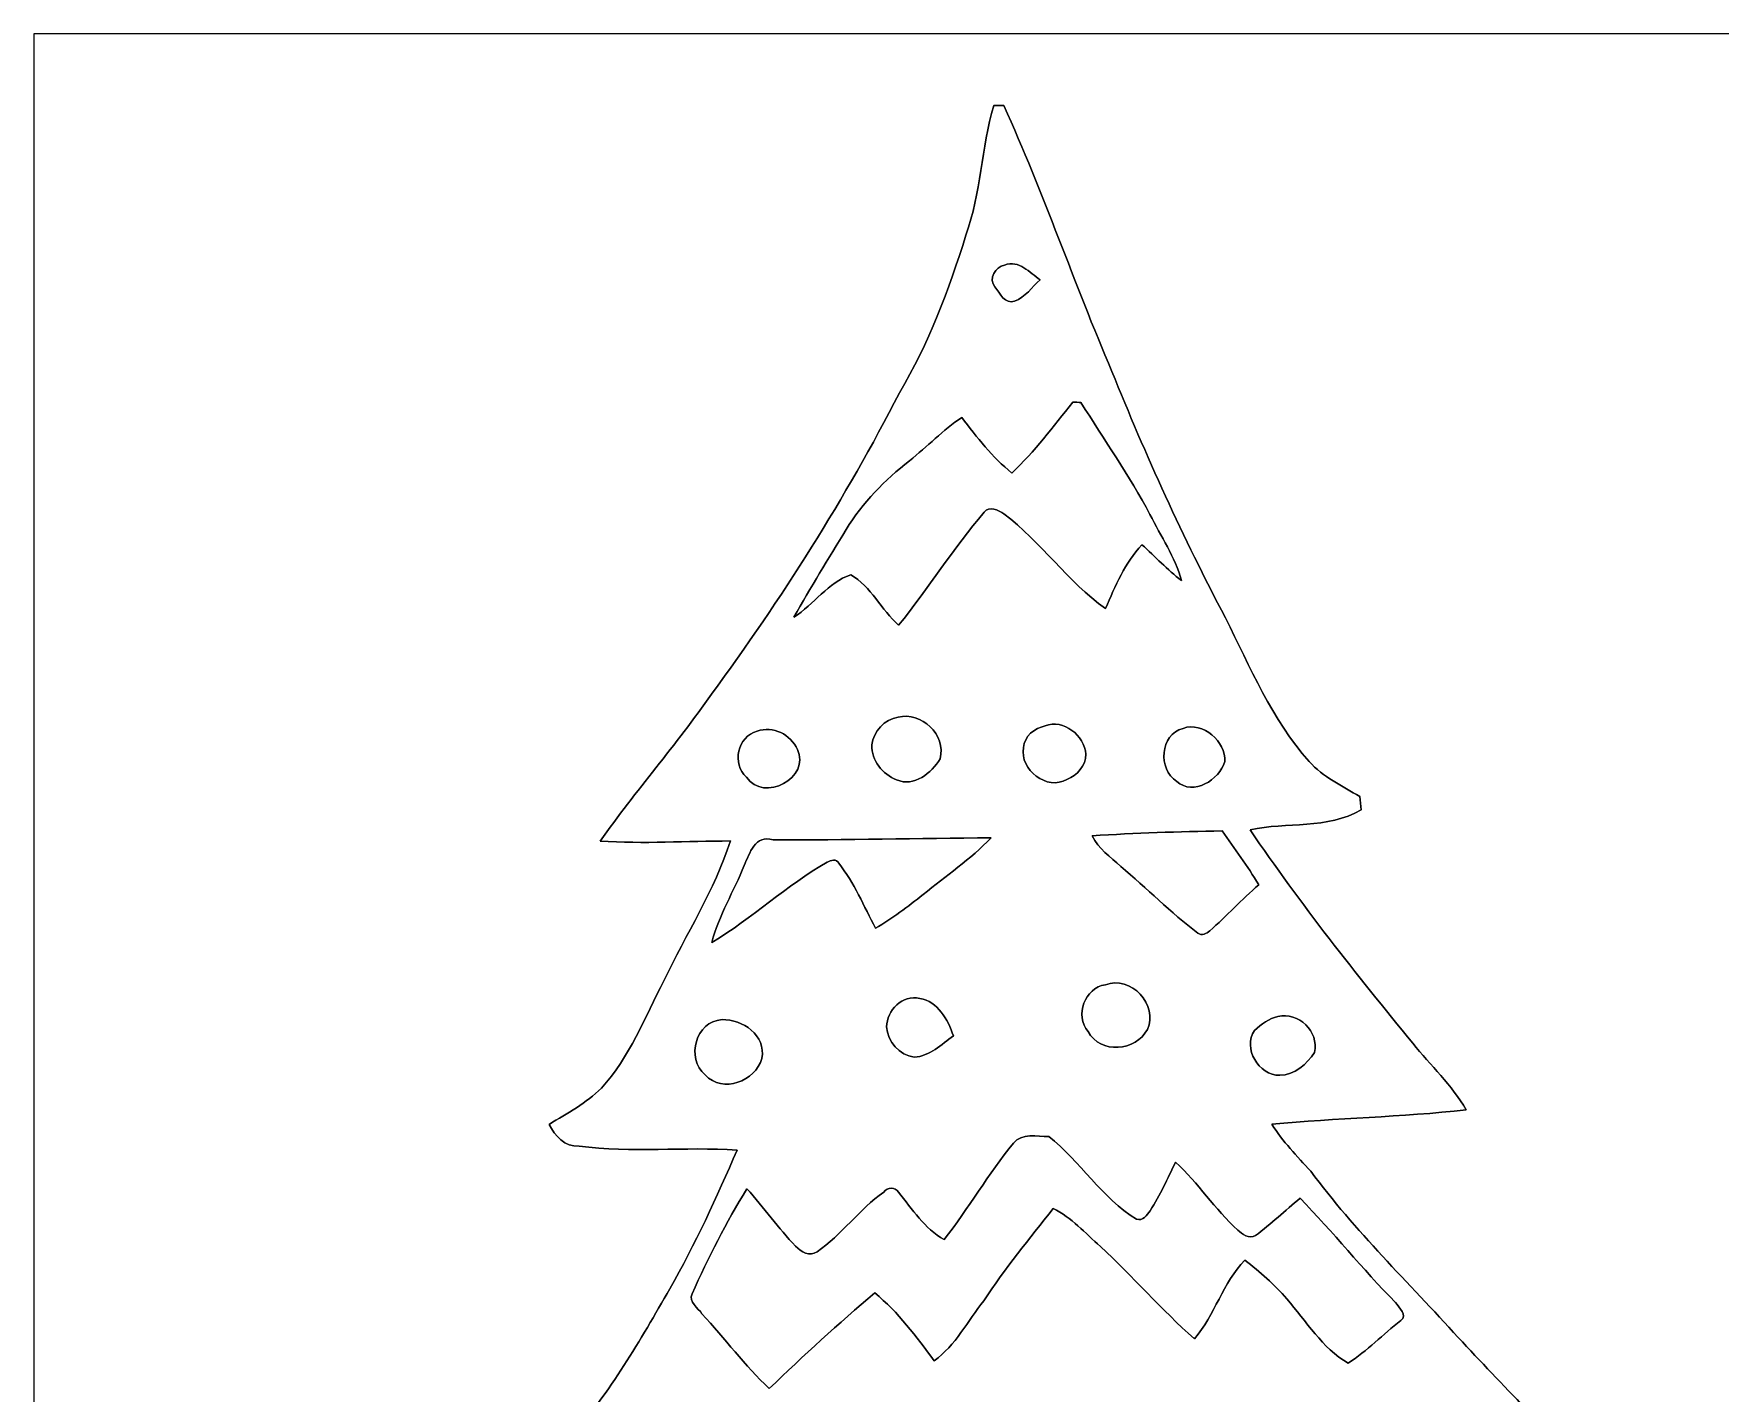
# Model space of a CAD drawing. Header units: centimetres. Extents: x -16.8 to 16.8, y -16.7 to 16.7.
# Drawn here: x -16.77 to 3.9, y 0.01 to 16.67 of the extents above; entities that cross this region are included whole.
import ezdxf

# ---------------------------------------------------------------- set-up
doc = ezdxf.new("R2010")
doc.units = ezdxf.units.CM
doc.header["$MEASUREMENT"] = 0
doc.layers.add('Layer 1', color=7, linetype='Continuous')

msp = doc.modelspace()

# ---------------------------------------------------------------- linework, layer by layer
at = {"layer": 'Layer 1', "color": 7}
for points, knots in [([(-16.77458, 16.66875), (-16.77458, 16.66875), (16.77458, 16.66875), (16.77458, 16.66875), (16.77458, 16.66875), (16.77458, 16.66875), (16.77458, -16.66875), (16.77458, -16.66875), (16.77458, -16.66875), (16.77458, -16.66875), (-16.77458, -16.66875), (-16.77458, -16.66875), (-16.77458, -16.66875), (-16.77458, -16.66875), (-16.77458, 16.66875), (-16.77458, 16.66875), (-16.77458, 16.66875), (-16.77458, 16.66875), (-16.77458, 16.66875), (-16.77458, 16.66875)], [0, 0, 0, 0, 0.16666667, 0.16666667, 0.16666667, 0.16666667, 0.33333333, 0.33333333, 0.33333333, 0.33333333, 0.5, 0.5, 0.5, 0.5, 0.66666667, 0.66666667, 0.66666667, 0.66666667, 1, 1, 1, 1]), ([(-5.00556, 15.78857), (-5.15691, 15.26752), (-5.16361, 14.7133), (-5.34599, 14.20001), (-5.34599, 14.20001), (-5.55625, 13.53114), (-5.80108, 12.86933), (-6.16303, 12.26644), (-6.16303, 12.26644), (-6.82378, 10.9728), (-7.60765, 9.74478), (-8.46561, 8.57356), (-8.46561, 8.57356), (-8.8967, 7.95584), (-9.39518, 7.38822), (-9.83086, 6.77369), (-9.83086, 6.77369), (-9.29887, 6.7377), (-8.76653, 6.77439), (-8.23419, 6.77474), (-8.23419, 6.77474), (-8.42998, 6.17044), (-8.77746, 5.6328), (-9.04875, 5.06236), (-9.04875, 5.06236), (-9.28264, 4.61292), (-9.46856, 4.12609), (-9.81569, 3.74721), (-9.81569, 3.74721), (-9.99949, 3.56023), (-10.23479, 3.43676), (-10.45669, 3.30165), (-10.45669, 3.30165), (-10.38366, 3.16089), (-10.2683, 3.0226), (-10.08874, 3.03424), (-10.08874, 3.03424), (-9.44527, 2.95134), (-8.79651, 3.02789), (-8.15093, 2.98697), (-8.15093, 2.98697), (-8.40528, 2.41018), (-8.66105, 1.83303), (-8.97714, 1.28623), (-8.97714, 1.28623), (-9.34085, 0.65476), (-9.70668, 0.01482), (-10.19387, -0.53128), (-10.19387, -0.53128), (-10.41506, -0.78811), (-10.74667, -0.89112), (-11.02819, -1.0608), (-11.02819, -1.0608), (-10.96292, -1.14088), (-10.90083, -1.23402), (-10.80135, -1.27353), (-10.80135, -1.27353), (-10.48279, -1.39735), (-10.13531, -1.35784), (-9.80228, -1.39982), (-9.80228, -1.39982), (-10.7315, -2.83704), (-11.8304, -4.15325), (-12.87498, -5.50545), (-12.87498, -5.50545), (-11.71893, -5.56719), (-10.55899, -5.48922), (-9.40153, -5.48464), (-9.40153, -5.48464), (-8.10895, -5.49769), (-6.81743, -5.45253), (-5.52485, -5.44971), (-5.52485, -5.44971), (-5.53508, -6.28262), (-5.6702, -7.11235), (-5.65432, -7.94667), (-5.65432, -7.94667), (-4.87856, -7.94173), (-4.1021, -7.92374), (-3.32705, -7.89234), (-3.32705, -7.89234), (-3.39055, -7.06684), (-3.59269, -6.25475), (-3.61103, -5.42537), (-3.61103, -5.42537), (-2.81623, -5.31777), (-2.01083, -5.36751), (-1.21214, -5.32024), (-1.21214, -5.32024), (-0.17639, -5.29343), (0.86219, -5.2511), (1.88807, -5.0987), (1.88807, -5.0987), (2.06481, -5.0486), (2.3308, -5.04825), (2.41512, -4.84611), (2.41512, -4.84611), (2.44228, -4.69371), (2.27013, -4.62739), (2.15724, -4.58223), (2.15724, -4.58223), (1.79564, -4.46722), (1.524, -4.18077), (1.29117, -3.89396), (1.29117, -3.89396), (0.86819, -3.34081), (0.54257, -2.72415), (0.21802, -2.11067), (0.21802, -2.11067), (0.0635, -1.81469), (-0.12241, -1.53458), (-0.25259, -1.22661), (-0.25259, -1.22661), (0.64382, -1.17898), (1.54305, -1.18604), (2.43805, -1.1116), (2.43805, -1.1116), (2.14842, -0.78317), (1.82704, -0.48507), (1.51377, -0.17956), (1.51377, -0.17956), (1.23578, 0.10689), (0.96132, 0.39723), (0.68933, 0.68897), (0.68933, 0.68897), (0.07867, 1.36172), (-0.5775, 1.99637), (-1.11936, 2.72768), (-1.11936, 2.72768), (-1.29011, 2.90971), (-1.46121, 3.09316), (-1.59703, 3.30341), (-1.59703, 3.30341), (-0.80433, 3.38067), (-0.006, 3.38914), (0.78564, 3.4798), (0.78564, 3.4798), (0.61172, 3.78389), (0.34749, 4.02202), (0.13335, 4.29577), (0.13335, 4.29577), (-0.5655, 5.14103), (-1.24319, 6.00569), (-1.86337, 6.91056), (-1.86337, 6.91056), (-1.41111, 7.01252), (-0.91758, 6.9148), (-0.50059, 7.15645), (-0.50059, 7.15645), (-0.50624, 7.21078), (-0.51153, 7.26475), (-0.51647, 7.31873), (-0.51647, 7.31873), (-0.73413, 7.44749), (-0.96908, 7.55826), (-1.14018, 7.74982), (-1.14018, 7.74982), (-1.59844, 8.26241), (-1.86055, 8.90446), (-2.1657, 9.51124), (-2.1657, 9.51124), (-2.68429, 10.49126), (-3.14254, 11.50197), (-3.55741, 12.52996), (-3.55741, 12.52996), (-4.01849, 13.6077), (-4.39773, 14.71965), (-4.88103, 15.78786), (-4.88103, 15.78786), (-4.91208, 15.78786), (-4.97452, 15.78857), (-5.00556, 15.78857), (-5.00556, 15.78857), (-5.00556, 15.78857), (-5.00556, 15.78857), (-5.00556, 15.78857)], [0, 0, 0, 0, 0.02222222, 0.02222222, 0.02222222, 0.02222222, 0.04444444, 0.04444444, 0.04444444, 0.04444444, 0.06666667, 0.06666667, 0.06666667, 0.06666667, 0.08888889, 0.08888889, 0.08888889, 0.08888889, 0.11111111, 0.11111111, 0.11111111, 0.11111111, 0.13333333, 0.13333333, 0.13333333, 0.13333333, 0.15555556, 0.15555556, 0.15555556, 0.15555556, 0.17777778, 0.17777778, 0.17777778, 0.17777778, 0.2, 0.2, 0.2, 0.2, 0.22222222, 0.22222222, 0.22222222, 0.22222222, 0.24444444, 0.24444444, 0.24444444, 0.24444444, 0.26666667, 0.26666667, 0.26666667, 0.26666667, 0.28888889, 0.28888889, 0.28888889, 0.28888889, 0.31111111, 0.31111111, 0.31111111, 0.31111111, 0.33333333, 0.33333333, 0.33333333, 0.33333333, 0.35555556, 0.35555556, 0.35555556, 0.35555556, 0.37777778, 0.37777778, 0.37777778, 0.37777778, 0.4, 0.4, 0.4, 0.4, 0.42222222, 0.42222222, 0.42222222, 0.42222222, 0.44444444, 0.44444444, 0.44444444, 0.44444444, 0.46666667, 0.46666667, 0.46666667, 0.46666667, 0.48888889, 0.48888889, 0.48888889, 0.48888889, 0.51111111, 0.51111111, 0.51111111, 0.51111111, 0.53333333, 0.53333333, 0.53333333, 0.53333333, 0.55555556, 0.55555556, 0.55555556, 0.55555556, 0.57777778, 0.57777778, 0.57777778, 0.57777778, 0.6, 0.6, 0.6, 0.6, 0.62222222, 0.62222222, 0.62222222, 0.62222222, 0.64444444, 0.64444444, 0.64444444, 0.64444444, 0.66666667, 0.66666667, 0.66666667, 0.66666667, 0.68888889, 0.68888889, 0.68888889, 0.68888889, 0.71111111, 0.71111111, 0.71111111, 0.71111111, 0.73333333, 0.73333333, 0.73333333, 0.73333333, 0.75555556, 0.75555556, 0.75555556, 0.75555556, 0.77777778, 0.77777778, 0.77777778, 0.77777778, 0.8, 0.8, 0.8, 0.8, 0.82222222, 0.82222222, 0.82222222, 0.82222222, 0.84444444, 0.84444444, 0.84444444, 0.84444444, 0.86666667, 0.86666667, 0.86666667, 0.86666667, 0.88888889, 0.88888889, 0.88888889, 0.88888889, 0.91111111, 0.91111111, 0.91111111, 0.91111111, 0.93333333, 0.93333333, 0.93333333, 0.93333333, 0.95555556, 0.95555556, 0.95555556, 0.95555556, 1, 1, 1, 1]), ([(-4.87221, 13.83418), (-4.69371, 13.8998), (-4.56777, 13.7414), (-4.43583, 13.65285), (-4.43583, 13.65285), (-4.53778, 13.56501), (-4.61821, 13.43731), (-4.74945, 13.39286), (-4.74945, 13.39286), (-4.8701, 13.34664), (-4.92972, 13.49057), (-4.99251, 13.56501), (-4.99251, 13.56501), (-5.07153, 13.66344), (-4.98581, 13.81301), (-4.87221, 13.83418)], [0, 0, 0, 0, 0.2, 0.2, 0.2, 0.2, 0.4, 0.4, 0.4, 0.4, 0.6, 0.6, 0.6, 0.6, 1, 1, 1, 1]), ([(-4.03613, 12.15214), (-4.01144, 12.15178), (-3.96205, 12.15108), (-3.937, 12.15072), (-3.937, 12.15072), (-3.65301, 11.69352), (-3.34398, 11.25114), (-3.09069, 10.7756), (-3.09069, 10.7756), (-2.95628, 10.50925), (-2.78201, 10.25737), (-2.70545, 9.96562), (-2.70545, 9.96562), (-2.87584, 10.10214), (-3.0286, 10.25842), (-3.18876, 10.40624), (-3.18876, 10.40624), (-3.39478, 10.18117), (-3.51755, 9.90177), (-3.63432, 9.62413), (-3.63432, 9.62413), (-4.10316, 9.95257), (-4.42489, 10.44081), (-4.87998, 10.78406), (-4.87998, 10.78406), (-4.94665, 10.83134), (-5.06201, 10.88637), (-5.12339, 10.80382), (-5.12339, 10.80382), (-5.49945, 10.36285), (-5.80884, 9.87002), (-6.17149, 9.41846), (-6.17149, 9.41846), (-6.38422, 9.6079), (-6.50804, 9.89506), (-6.75887, 10.03759), (-6.75887, 10.03759), (-7.03545, 9.94269), (-7.21219, 9.67281), (-7.45455, 9.51794), (-7.45455, 9.51794), (-7.25452, 9.88342), (-7.02839, 10.23373), (-6.81531, 10.59145), (-6.81531, 10.59145), (-6.6167, 10.92271), (-6.33836, 11.19646), (-6.0385, 11.436), (-6.0385, 11.436), (-5.82048, 11.60815), (-5.6261, 11.80994), (-5.39679, 11.96728), (-5.39679, 11.96728), (-5.21582, 11.71963), (-5.02285, 11.47904), (-4.78331, 11.28501), (-4.78331, 11.28501), (-4.50391, 11.54712), (-4.27531, 11.85439), (-4.03613, 12.15214)], [0, 0, 0, 0, 0.0625, 0.0625, 0.0625, 0.0625, 0.125, 0.125, 0.125, 0.125, 0.1875, 0.1875, 0.1875, 0.1875, 0.25, 0.25, 0.25, 0.25, 0.3125, 0.3125, 0.3125, 0.3125, 0.375, 0.375, 0.375, 0.375, 0.4375, 0.4375, 0.4375, 0.4375, 0.5, 0.5, 0.5, 0.5, 0.5625, 0.5625, 0.5625, 0.5625, 0.625, 0.625, 0.625, 0.625, 0.6875, 0.6875, 0.6875, 0.6875, 0.75, 0.75, 0.75, 0.75, 0.8125, 0.8125, 0.8125, 0.8125, 0.875, 0.875, 0.875, 0.875, 1, 1, 1, 1]), ([(-6.17643, 8.29239), (-5.89774, 8.3626), (-5.58306, 8.07755), (-5.6642, 7.78369), (-5.6642, 7.78369), (-5.76121, 7.60801), (-5.98876, 7.43197), (-6.19654, 7.5244), (-6.19654, 7.5244), (-6.36799, 7.59213), (-6.50663, 7.76146), (-6.49887, 7.95161), (-6.49887, 7.95161), (-6.48159, 8.11918), (-6.34436, 8.26841), (-6.17643, 8.29239)], [0, 0, 0, 0, 0.2, 0.2, 0.2, 0.2, 0.4, 0.4, 0.4, 0.4, 0.6, 0.6, 0.6, 0.6, 1, 1, 1, 1]), ([(-4.37656, 8.18515), (-4.14831, 8.27476), (-3.8929, 8.06556), (-3.87703, 7.83802), (-3.87703, 7.83802), (-3.87526, 7.69937), (-3.98216, 7.57767), (-4.1081, 7.53004), (-4.1081, 7.53004), (-4.34975, 7.38717), (-4.69477, 7.6454), (-4.63903, 7.92021), (-4.63903, 7.92021), (-4.63268, 8.05886), (-4.50391, 8.15869), (-4.37656, 8.18515)], [0, 0, 0, 0, 0.2, 0.2, 0.2, 0.2, 0.4, 0.4, 0.4, 0.4, 0.6, 0.6, 0.6, 0.6, 1, 1, 1, 1]), ([(-7.90646, 8.11953), (-7.70819, 8.19397), (-7.49829, 8.07649), (-7.41221, 7.89764), (-7.41221, 7.89764), (-7.24288, 7.5505), (-7.82955, 7.24182), (-8.03593, 7.5565), (-8.03593, 7.5565), (-8.22113, 7.71878), (-8.14846, 8.0585), (-7.90646, 8.11953)], [0, 0, 0, 0, 0.25, 0.25, 0.25, 0.25, 0.5, 0.5, 0.5, 0.5, 1, 1, 1, 1]), ([(-2.68499, 8.15552), (-2.43628, 8.24159), (-2.16076, 7.99571), (-2.17346, 7.74735), (-2.17346, 7.74735), (-2.23873, 7.52581), (-2.56011, 7.31908), (-2.76154, 7.50499), (-2.76154, 7.50499), (-2.99579, 7.65739), (-2.96933, 8.07791), (-2.68499, 8.15552)], [0, 0, 0, 0, 0.25, 0.25, 0.25, 0.25, 0.5, 0.5, 0.5, 0.5, 1, 1, 1, 1]), ([(-7.70925, 6.78744), (-6.81919, 6.7878), (-5.92878, 6.80685), (-5.03873, 6.8139), (-5.03873, 6.8139), (-5.29026, 6.55214), (-5.59012, 6.34506), (-5.87234, 6.11893), (-5.87234, 6.11893), (-6.05825, 5.96971), (-6.24911, 5.82612), (-6.45548, 5.70583), (-6.45548, 5.70583), (-6.59553, 5.97641), (-6.71759, 6.26004), (-6.90527, 6.5024), (-6.90527, 6.5024), (-6.93385, 6.56167), (-7.00052, 6.53838), (-7.04674, 6.51686), (-7.04674, 6.51686), (-7.54662, 6.23111), (-7.96643, 5.82577), (-8.46067, 5.53261), (-8.46067, 5.53261), (-8.37847, 5.86564), (-8.18833, 6.15774), (-8.06485, 6.47559), (-8.06485, 6.47559), (-7.99606, 6.62164), (-7.93574, 6.85871), (-7.70925, 6.78744)], [0, 0, 0, 0, 0.11111111, 0.11111111, 0.11111111, 0.11111111, 0.22222222, 0.22222222, 0.22222222, 0.22222222, 0.33333333, 0.33333333, 0.33333333, 0.33333333, 0.44444444, 0.44444444, 0.44444444, 0.44444444, 0.55555556, 0.55555556, 0.55555556, 0.55555556, 0.66666667, 0.66666667, 0.66666667, 0.66666667, 0.77777778, 0.77777778, 0.77777778, 0.77777778, 1, 1, 1, 1]), ([(-3.79871, 6.83754), (-3.26884, 6.87458), (-2.73756, 6.88834), (-2.20627, 6.89786), (-2.20627, 6.89786), (-2.05493, 6.67949), (-1.89124, 6.46818), (-1.75754, 6.23746), (-1.75754, 6.23746), (-1.96356, 6.05578), (-2.153, 5.85611), (-2.35797, 5.67337), (-2.35797, 5.67337), (-2.39571, 5.6388), (-2.45745, 5.60846), (-2.50331, 5.64656), (-2.50331, 5.64656), (-2.83704, 5.89703), (-3.12949, 6.19619), (-3.44946, 6.46324), (-3.44946, 6.46324), (-3.57258, 6.58036), (-3.72286, 6.68055), (-3.79871, 6.83754)], [0, 0, 0, 0, 0.14285714, 0.14285714, 0.14285714, 0.14285714, 0.28571429, 0.28571429, 0.28571429, 0.28571429, 0.42857143, 0.42857143, 0.42857143, 0.42857143, 0.57142857, 0.57142857, 0.57142857, 0.57142857, 0.71428571, 0.71428571, 0.71428571, 0.71428571, 1, 1, 1, 1]), ([(-3.63679, 5.01297), (-3.32705, 5.13468), (-2.98133, 4.76215), (-3.12279, 4.46476), (-3.12279, 4.46476), (-3.26037, 4.20053), (-3.70064, 4.15537), (-3.84881, 4.44006), (-3.84881, 4.44006), (-4.01602, 4.63515), (-3.88973, 4.97558), (-3.63679, 5.01297)], [0, 0, 0, 0, 0.25, 0.25, 0.25, 0.25, 0.5, 0.5, 0.5, 0.5, 1, 1, 1, 1]), ([(-6.31896, 4.49792), (-6.31613, 4.69829), (-6.12528, 4.89867), (-5.91326, 4.84434), (-5.91326, 4.84434), (-5.69136, 4.81013), (-5.56613, 4.58188), (-5.50086, 4.38856), (-5.50086, 4.38856), (-5.6448, 4.28025), (-5.78908, 4.13738), (-5.97958, 4.12468), (-5.97958, 4.12468), (-6.16091, 4.14973), (-6.30767, 4.31694), (-6.31896, 4.49792)], [0, 0, 0, 0, 0.2, 0.2, 0.2, 0.2, 0.4, 0.4, 0.4, 0.4, 0.6, 0.6, 0.6, 0.6, 1, 1, 1, 1]), ([(-8.33614, 4.58505), (-8.08426, 4.59317), (-7.79498, 4.39385), (-7.84754, 4.11021), (-7.84754, 4.11021), (-7.93009, 3.83081), (-8.3245, 3.67524), (-8.54498, 3.90772), (-8.54498, 3.90772), (-8.78099, 4.11409), (-8.66246, 4.56636), (-8.33614, 4.58505)], [0, 0, 0, 0, 0.25, 0.25, 0.25, 0.25, 0.5, 0.5, 0.5, 0.5, 1, 1, 1, 1]), ([(-1.52118, 4.62421), (-1.27141, 4.68418), (-1.01459, 4.43971), (-1.07386, 4.18394), (-1.07386, 4.18394), (-1.16664, 4.03648), (-1.31833, 3.90843), (-1.49966, 3.90313), (-1.49966, 3.90313), (-1.75789, 3.89996), (-1.95792, 4.2358), (-1.80799, 4.45382), (-1.80799, 4.45382), (-1.72508, 4.52649), (-1.6323, 4.60199), (-1.52118, 4.62421)], [0, 0, 0, 0, 0.2, 0.2, 0.2, 0.2, 0.4, 0.4, 0.4, 0.4, 0.6, 0.6, 0.6, 0.6, 1, 1, 1, 1]), ([(-4.76426, 3.07234), (-4.6609, 3.20075), (-4.47252, 3.14854), (-4.33035, 3.15419), (-4.33035, 3.15419), (-3.94582, 2.84551), (-3.68018, 2.40312), (-3.2572, 2.13924), (-3.2572, 2.13924), (-3.17853, 2.11314), (-3.12738, 2.18828), (-3.08892, 2.24296), (-3.08892, 2.24296), (-2.96616, 2.43134), (-2.87584, 2.63772), (-2.77671, 2.8388), (-2.77671, 2.8388), (-2.49908, 2.58339), (-2.29447, 2.26025), (-2.01542, 2.0066), (-2.01542, 2.0066), (-1.96144, 1.95509), (-1.87431, 1.89195), (-1.79776, 1.93887), (-1.79776, 1.93887), (-1.60443, 2.07821), (-1.43404, 2.24649), (-1.24919, 2.39677), (-1.24919, 2.39677), (-0.84737, 1.98155), (-0.48472, 1.53035), (-0.08043, 1.11725), (-0.08043, 1.11725), (-0.0381, 1.05869), (0.07232, 0.96026), (-0.01482, 0.89853), (-0.01482, 0.89853), (-0.23424, 0.72919), (-0.42757, 0.52352), (-0.66181, 0.37465), (-0.66181, 0.37465), (-0.97896, 0.55809), (-1.1751, 0.89112), (-1.41358, 1.1617), (-1.41358, 1.1617), (-1.56422, 1.34056), (-1.74308, 1.49331), (-1.92652, 1.63759), (-1.92652, 1.63759), (-2.19957, 1.36066), (-2.2927, 0.96238), (-2.54564, 0.67345), (-2.54564, 0.67345), (-2.95028, 1.02941), (-3.30271, 1.43933), (-3.69817, 1.80481), (-3.69817, 1.80481), (-3.88408, 1.9685), (-4.05306, 2.159), (-4.27708, 2.27189), (-4.27708, 2.27189), (-4.56918, 1.90147), (-4.86798, 1.53529), (-5.12727, 1.14018), (-5.12727, 1.14018), (-5.32448, 0.89253), (-5.47476, 0.59337), (-5.73511, 0.40323), (-5.73511, 0.40323), (-5.95559, 0.69815), (-6.17608, 1.00189), (-6.4643, 1.23543), (-6.4643, 1.23543), (-6.91021, 0.86184), (-7.33672, 0.46602), (-7.75688, 0.0635), (-7.75688, 0.0635), (-8.05744, 0.34431), (-8.30121, 0.6791), (-8.58238, 0.97825), (-8.58238, 0.97825), (-8.62753, 1.05304), (-8.75383, 1.1243), (-8.70338, 1.22555), (-8.70338, 1.22555), (-8.50336, 1.66582), (-8.28746, 2.10114), (-8.03099, 2.51178), (-8.03099, 2.51178), (-7.82426, 2.28353), (-7.64787, 2.02953), (-7.43514, 1.80693), (-7.43514, 1.80693), (-7.36882, 1.74131), (-7.26158, 1.67605), (-7.17197, 1.73884), (-7.17197, 1.73884), (-6.8707, 1.95016), (-6.65374, 2.25954), (-6.35353, 2.47227), (-6.35353, 2.47227), (-6.31225, 2.53471), (-6.21206, 2.53436), (-6.17396, 2.47227), (-6.17396, 2.47227), (-6.0071, 2.26236), (-5.85329, 2.02494), (-5.61411, 1.88913), (-5.61411, 1.88913), (-5.31601, 2.27295), (-5.07012, 2.69452), (-4.76426, 3.07234)], [0, 0, 0, 0, 0.03448276, 0.03448276, 0.03448276, 0.03448276, 0.06896552, 0.06896552, 0.06896552, 0.06896552, 0.10344828, 0.10344828, 0.10344828, 0.10344828, 0.13793103, 0.13793103, 0.13793103, 0.13793103, 0.17241379, 0.17241379, 0.17241379, 0.17241379, 0.20689655, 0.20689655, 0.20689655, 0.20689655, 0.24137931, 0.24137931, 0.24137931, 0.24137931, 0.27586207, 0.27586207, 0.27586207, 0.27586207, 0.31034483, 0.31034483, 0.31034483, 0.31034483, 0.34482759, 0.34482759, 0.34482759, 0.34482759, 0.37931034, 0.37931034, 0.37931034, 0.37931034, 0.4137931, 0.4137931, 0.4137931, 0.4137931, 0.44827586, 0.44827586, 0.44827586, 0.44827586, 0.48275862, 0.48275862, 0.48275862, 0.48275862, 0.51724138, 0.51724138, 0.51724138, 0.51724138, 0.55172414, 0.55172414, 0.55172414, 0.55172414, 0.5862069, 0.5862069, 0.5862069, 0.5862069, 0.62068966, 0.62068966, 0.62068966, 0.62068966, 0.65517241, 0.65517241, 0.65517241, 0.65517241, 0.68965517, 0.68965517, 0.68965517, 0.68965517, 0.72413793, 0.72413793, 0.72413793, 0.72413793, 0.75862069, 0.75862069, 0.75862069, 0.75862069, 0.79310345, 0.79310345, 0.79310345, 0.79310345, 0.82758621, 0.82758621, 0.82758621, 0.82758621, 0.86206897, 0.86206897, 0.86206897, 0.86206897, 0.89655172, 0.89655172, 0.89655172, 0.89655172, 0.93103448, 0.93103448, 0.93103448, 0.93103448, 1, 1, 1, 1])]:
    msp.add_open_spline(points, degree=3, knots=knots, dxfattribs=at)
at = {"layer": 'Layer 1', "color": 250}
for points, knots in [([(-5.00556, 15.78857), (-4.97452, 15.78857), (-4.91208, 15.78786), (-4.88103, 15.78786), (-4.88103, 15.78786), (-4.39773, 14.71965), (-4.01849, 13.6077), (-3.55741, 12.52996), (-3.55741, 12.52996), (-3.14254, 11.50197), (-2.68429, 10.49126), (-2.1657, 9.51124), (-2.1657, 9.51124), (-1.86055, 8.90446), (-1.59844, 8.26241), (-1.14018, 7.74982), (-1.14018, 7.74982), (-0.96908, 7.55826), (-0.73413, 7.44749), (-0.51647, 7.31873), (-0.51647, 7.31873), (-0.51153, 7.26475), (-0.50624, 7.21078), (-0.50059, 7.15645), (-0.50059, 7.15645), (-0.91758, 6.9148), (-1.41111, 7.01252), (-1.86337, 6.91056), (-1.86337, 6.91056), (-1.24319, 6.00569), (-0.5655, 5.14103), (0.13335, 4.29577), (0.13335, 4.29577), (0.34749, 4.02202), (0.61172, 3.78389), (0.78564, 3.4798), (0.78564, 3.4798), (-0.006, 3.38914), (-0.80433, 3.38067), (-1.59703, 3.30341), (-1.59703, 3.30341), (-1.46121, 3.09316), (-1.29011, 2.90971), (-1.11936, 2.72768), (-1.11936, 2.72768), (-0.5775, 1.99637), (0.07867, 1.36172), (0.68933, 0.68897), (0.68933, 0.68897), (0.96132, 0.39723), (1.23578, 0.10689), (1.51377, -0.17956), (1.51377, -0.17956), (1.82704, -0.48507), (2.14842, -0.78317), (2.43805, -1.1116), (2.43805, -1.1116), (1.54305, -1.18604), (0.64382, -1.17898), (-0.25259, -1.22661), (-0.25259, -1.22661), (-0.12241, -1.53458), (0.0635, -1.81469), (0.21802, -2.11067), (0.21802, -2.11067), (0.54257, -2.72415), (0.86819, -3.34081), (1.29117, -3.89396), (1.29117, -3.89396), (1.524, -4.18077), (1.79564, -4.46722), (2.15724, -4.58223), (2.15724, -4.58223), (2.27013, -4.62739), (2.44228, -4.69371), (2.41512, -4.84611), (2.41512, -4.84611), (2.3308, -5.04825), (2.06481, -5.0486), (1.88807, -5.0987), (1.88807, -5.0987), (0.86219, -5.2511), (-0.17639, -5.29343), (-1.21214, -5.32024), (-1.21214, -5.32024), (-2.01083, -5.36751), (-2.81623, -5.31777), (-3.61103, -5.42537), (-3.61103, -5.42537), (-3.59269, -6.25475), (-3.39055, -7.06684), (-3.32705, -7.89234), (-3.32705, -7.89234), (-4.1021, -7.92374), (-4.87856, -7.94173), (-5.65432, -7.94667), (-5.65432, -7.94667), (-5.6702, -7.11235), (-5.53508, -6.28262), (-5.52485, -5.44971), (-5.52485, -5.44971), (-6.81743, -5.45253), (-8.10895, -5.49769), (-9.40153, -5.48464), (-9.40153, -5.48464), (-10.55899, -5.48922), (-11.71893, -5.56719), (-12.87498, -5.50545), (-12.87498, -5.50545), (-11.8304, -4.15325), (-10.7315, -2.83704), (-9.80228, -1.39982), (-9.80228, -1.39982), (-10.13531, -1.35784), (-10.48279, -1.39735), (-10.80135, -1.27353), (-10.80135, -1.27353), (-10.90083, -1.23402), (-10.96292, -1.14088), (-11.02819, -1.0608), (-11.02819, -1.0608), (-10.74667, -0.89112), (-10.41506, -0.78811), (-10.19387, -0.53128), (-10.19387, -0.53128), (-9.70668, 0.01482), (-9.34085, 0.65476), (-8.97714, 1.28623), (-8.97714, 1.28623), (-8.66105, 1.83303), (-8.40528, 2.41018), (-8.15093, 2.98697), (-8.15093, 2.98697), (-8.79651, 3.02789), (-9.44527, 2.95134), (-10.08874, 3.03424), (-10.08874, 3.03424), (-10.2683, 3.0226), (-10.38366, 3.16089), (-10.45669, 3.30165), (-10.45669, 3.30165), (-10.23479, 3.43676), (-9.99949, 3.56023), (-9.81569, 3.74721), (-9.81569, 3.74721), (-9.46856, 4.12609), (-9.28264, 4.61292), (-9.04875, 5.06236), (-9.04875, 5.06236), (-8.77746, 5.6328), (-8.42998, 6.17044), (-8.23419, 6.77474), (-8.23419, 6.77474), (-8.76653, 6.77439), (-9.29887, 6.7377), (-9.83086, 6.77369), (-9.83086, 6.77369), (-9.39518, 7.38822), (-8.8967, 7.95584), (-8.46561, 8.57356), (-8.46561, 8.57356), (-7.60765, 9.74478), (-6.82378, 10.9728), (-6.16303, 12.26644), (-6.16303, 12.26644), (-5.80108, 12.86933), (-5.55625, 13.53114), (-5.34599, 14.20001), (-5.34599, 14.20001), (-5.16361, 14.7133), (-5.15691, 15.26752), (-5.00556, 15.78857), (-5.00556, 15.78857), (-5.00556, 15.78857), (-5.00556, 15.78857), (-5.00556, 15.78857)], [0, 0, 0, 0, 0.02222222, 0.02222222, 0.02222222, 0.02222222, 0.04444444, 0.04444444, 0.04444444, 0.04444444, 0.06666667, 0.06666667, 0.06666667, 0.06666667, 0.08888889, 0.08888889, 0.08888889, 0.08888889, 0.11111111, 0.11111111, 0.11111111, 0.11111111, 0.13333333, 0.13333333, 0.13333333, 0.13333333, 0.15555556, 0.15555556, 0.15555556, 0.15555556, 0.17777778, 0.17777778, 0.17777778, 0.17777778, 0.2, 0.2, 0.2, 0.2, 0.22222222, 0.22222222, 0.22222222, 0.22222222, 0.24444444, 0.24444444, 0.24444444, 0.24444444, 0.26666667, 0.26666667, 0.26666667, 0.26666667, 0.28888889, 0.28888889, 0.28888889, 0.28888889, 0.31111111, 0.31111111, 0.31111111, 0.31111111, 0.33333333, 0.33333333, 0.33333333, 0.33333333, 0.35555556, 0.35555556, 0.35555556, 0.35555556, 0.37777778, 0.37777778, 0.37777778, 0.37777778, 0.4, 0.4, 0.4, 0.4, 0.42222222, 0.42222222, 0.42222222, 0.42222222, 0.44444444, 0.44444444, 0.44444444, 0.44444444, 0.46666667, 0.46666667, 0.46666667, 0.46666667, 0.48888889, 0.48888889, 0.48888889, 0.48888889, 0.51111111, 0.51111111, 0.51111111, 0.51111111, 0.53333333, 0.53333333, 0.53333333, 0.53333333, 0.55555556, 0.55555556, 0.55555556, 0.55555556, 0.57777778, 0.57777778, 0.57777778, 0.57777778, 0.6, 0.6, 0.6, 0.6, 0.62222222, 0.62222222, 0.62222222, 0.62222222, 0.64444444, 0.64444444, 0.64444444, 0.64444444, 0.66666667, 0.66666667, 0.66666667, 0.66666667, 0.68888889, 0.68888889, 0.68888889, 0.68888889, 0.71111111, 0.71111111, 0.71111111, 0.71111111, 0.73333333, 0.73333333, 0.73333333, 0.73333333, 0.75555556, 0.75555556, 0.75555556, 0.75555556, 0.77777778, 0.77777778, 0.77777778, 0.77777778, 0.8, 0.8, 0.8, 0.8, 0.82222222, 0.82222222, 0.82222222, 0.82222222, 0.84444444, 0.84444444, 0.84444444, 0.84444444, 0.86666667, 0.86666667, 0.86666667, 0.86666667, 0.88888889, 0.88888889, 0.88888889, 0.88888889, 0.91111111, 0.91111111, 0.91111111, 0.91111111, 0.93333333, 0.93333333, 0.93333333, 0.93333333, 0.95555556, 0.95555556, 0.95555556, 0.95555556, 1, 1, 1, 1]), ([(-4.87221, 13.83418), (-4.98581, 13.81301), (-5.07153, 13.66344), (-4.99251, 13.56501), (-4.99251, 13.56501), (-4.92972, 13.49057), (-4.8701, 13.34664), (-4.74945, 13.39286), (-4.74945, 13.39286), (-4.61821, 13.43731), (-4.53778, 13.56501), (-4.43583, 13.65285), (-4.43583, 13.65285), (-4.56777, 13.7414), (-4.69371, 13.8998), (-4.87221, 13.83418), (-4.87221, 13.83418), (-4.87221, 13.83418), (-4.87221, 13.83418), (-4.87221, 13.83418)], [0, 0, 0, 0, 0.16666667, 0.16666667, 0.16666667, 0.16666667, 0.33333333, 0.33333333, 0.33333333, 0.33333333, 0.5, 0.5, 0.5, 0.5, 0.66666667, 0.66666667, 0.66666667, 0.66666667, 1, 1, 1, 1]), ([(-4.03613, 12.15214), (-4.27531, 11.85439), (-4.50391, 11.54712), (-4.78331, 11.28501), (-4.78331, 11.28501), (-5.02285, 11.47904), (-5.21582, 11.71963), (-5.39679, 11.96728), (-5.39679, 11.96728), (-5.6261, 11.80994), (-5.82048, 11.60815), (-6.0385, 11.436), (-6.0385, 11.436), (-6.33836, 11.19646), (-6.6167, 10.92271), (-6.81531, 10.59145), (-6.81531, 10.59145), (-7.02839, 10.23373), (-7.25452, 9.88342), (-7.45455, 9.51794), (-7.45455, 9.51794), (-7.21219, 9.67281), (-7.03545, 9.94269), (-6.75887, 10.03759), (-6.75887, 10.03759), (-6.50804, 9.89506), (-6.38422, 9.6079), (-6.17149, 9.41846), (-6.17149, 9.41846), (-5.80884, 9.87002), (-5.49945, 10.36285), (-5.12339, 10.80382), (-5.12339, 10.80382), (-5.06201, 10.88637), (-4.94665, 10.83134), (-4.87998, 10.78406), (-4.87998, 10.78406), (-4.42489, 10.44081), (-4.10316, 9.95257), (-3.63432, 9.62413), (-3.63432, 9.62413), (-3.51755, 9.90177), (-3.39478, 10.18117), (-3.18876, 10.40624), (-3.18876, 10.40624), (-3.0286, 10.25842), (-2.87584, 10.10214), (-2.70545, 9.96562), (-2.70545, 9.96562), (-2.78201, 10.25737), (-2.95628, 10.50925), (-3.09069, 10.7756), (-3.09069, 10.7756), (-3.34398, 11.25114), (-3.65301, 11.69352), (-3.937, 12.15072), (-3.937, 12.15072), (-3.96205, 12.15108), (-4.01144, 12.15178), (-4.03613, 12.15214), (-4.03613, 12.15214), (-4.03613, 12.15214), (-4.03613, 12.15214), (-4.03613, 12.15214)], [0, 0, 0, 0, 0.05882353, 0.05882353, 0.05882353, 0.05882353, 0.11764706, 0.11764706, 0.11764706, 0.11764706, 0.17647059, 0.17647059, 0.17647059, 0.17647059, 0.23529412, 0.23529412, 0.23529412, 0.23529412, 0.29411765, 0.29411765, 0.29411765, 0.29411765, 0.35294118, 0.35294118, 0.35294118, 0.35294118, 0.41176471, 0.41176471, 0.41176471, 0.41176471, 0.47058824, 0.47058824, 0.47058824, 0.47058824, 0.52941176, 0.52941176, 0.52941176, 0.52941176, 0.58823529, 0.58823529, 0.58823529, 0.58823529, 0.64705882, 0.64705882, 0.64705882, 0.64705882, 0.70588235, 0.70588235, 0.70588235, 0.70588235, 0.76470588, 0.76470588, 0.76470588, 0.76470588, 0.82352941, 0.82352941, 0.82352941, 0.82352941, 0.88235294, 0.88235294, 0.88235294, 0.88235294, 1, 1, 1, 1]), ([(-6.17643, 8.29239), (-6.34436, 8.26841), (-6.48159, 8.11918), (-6.49887, 7.95161), (-6.49887, 7.95161), (-6.50663, 7.76146), (-6.36799, 7.59213), (-6.19654, 7.5244), (-6.19654, 7.5244), (-5.98876, 7.43197), (-5.76121, 7.60801), (-5.6642, 7.78369), (-5.6642, 7.78369), (-5.58306, 8.07755), (-5.89774, 8.3626), (-6.17643, 8.29239), (-6.17643, 8.29239), (-6.17643, 8.29239), (-6.17643, 8.29239), (-6.17643, 8.29239)], [0, 0, 0, 0, 0.16666667, 0.16666667, 0.16666667, 0.16666667, 0.33333333, 0.33333333, 0.33333333, 0.33333333, 0.5, 0.5, 0.5, 0.5, 0.66666667, 0.66666667, 0.66666667, 0.66666667, 1, 1, 1, 1]), ([(-4.37656, 8.18515), (-4.50391, 8.15869), (-4.63268, 8.05886), (-4.63903, 7.92021), (-4.63903, 7.92021), (-4.69477, 7.6454), (-4.34975, 7.38717), (-4.1081, 7.53004), (-4.1081, 7.53004), (-3.98216, 7.57767), (-3.87526, 7.69937), (-3.87703, 7.83802), (-3.87703, 7.83802), (-3.8929, 8.06556), (-4.14831, 8.27476), (-4.37656, 8.18515), (-4.37656, 8.18515), (-4.37656, 8.18515), (-4.37656, 8.18515), (-4.37656, 8.18515)], [0, 0, 0, 0, 0.16666667, 0.16666667, 0.16666667, 0.16666667, 0.33333333, 0.33333333, 0.33333333, 0.33333333, 0.5, 0.5, 0.5, 0.5, 0.66666667, 0.66666667, 0.66666667, 0.66666667, 1, 1, 1, 1]), ([(-7.90646, 8.11953), (-8.14846, 8.0585), (-8.22113, 7.71878), (-8.03593, 7.5565), (-8.03593, 7.5565), (-7.82955, 7.24182), (-7.24288, 7.5505), (-7.41221, 7.89764), (-7.41221, 7.89764), (-7.49829, 8.07649), (-7.70819, 8.19397), (-7.90646, 8.11953), (-7.90646, 8.11953), (-7.90646, 8.11953), (-7.90646, 8.11953), (-7.90646, 8.11953)], [0, 0, 0, 0, 0.2, 0.2, 0.2, 0.2, 0.4, 0.4, 0.4, 0.4, 0.6, 0.6, 0.6, 0.6, 1, 1, 1, 1]), ([(-2.68499, 8.15552), (-2.96933, 8.07791), (-2.99579, 7.65739), (-2.76154, 7.50499), (-2.76154, 7.50499), (-2.56011, 7.31908), (-2.23873, 7.52581), (-2.17346, 7.74735), (-2.17346, 7.74735), (-2.16076, 7.99571), (-2.43628, 8.24159), (-2.68499, 8.15552), (-2.68499, 8.15552), (-2.68499, 8.15552), (-2.68499, 8.15552), (-2.68499, 8.15552)], [0, 0, 0, 0, 0.2, 0.2, 0.2, 0.2, 0.4, 0.4, 0.4, 0.4, 0.6, 0.6, 0.6, 0.6, 1, 1, 1, 1]), ([(-7.70925, 6.78744), (-7.93574, 6.85871), (-7.99606, 6.62164), (-8.06485, 6.47559), (-8.06485, 6.47559), (-8.18833, 6.15774), (-8.37847, 5.86564), (-8.46067, 5.53261), (-8.46067, 5.53261), (-7.96643, 5.82577), (-7.54662, 6.23111), (-7.04674, 6.51686), (-7.04674, 6.51686), (-7.00052, 6.53838), (-6.93385, 6.56167), (-6.90527, 6.5024), (-6.90527, 6.5024), (-6.71759, 6.26004), (-6.59553, 5.97641), (-6.45548, 5.70583), (-6.45548, 5.70583), (-6.24911, 5.82612), (-6.05825, 5.96971), (-5.87234, 6.11893), (-5.87234, 6.11893), (-5.59012, 6.34506), (-5.29026, 6.55214), (-5.03873, 6.8139), (-5.03873, 6.8139), (-5.92878, 6.80685), (-6.81919, 6.7878), (-7.70925, 6.78744), (-7.70925, 6.78744), (-7.70925, 6.78744), (-7.70925, 6.78744), (-7.70925, 6.78744)], [0, 0, 0, 0, 0.1, 0.1, 0.1, 0.1, 0.2, 0.2, 0.2, 0.2, 0.3, 0.3, 0.3, 0.3, 0.4, 0.4, 0.4, 0.4, 0.5, 0.5, 0.5, 0.5, 0.6, 0.6, 0.6, 0.6, 0.7, 0.7, 0.7, 0.7, 0.8, 0.8, 0.8, 0.8, 1, 1, 1, 1]), ([(-3.79871, 6.83754), (-3.72286, 6.68055), (-3.57258, 6.58036), (-3.44946, 6.46324), (-3.44946, 6.46324), (-3.12949, 6.19619), (-2.83704, 5.89703), (-2.50331, 5.64656), (-2.50331, 5.64656), (-2.45745, 5.60846), (-2.39571, 5.6388), (-2.35797, 5.67337), (-2.35797, 5.67337), (-2.153, 5.85611), (-1.96356, 6.05578), (-1.75754, 6.23746), (-1.75754, 6.23746), (-1.89124, 6.46818), (-2.05493, 6.67949), (-2.20627, 6.89786), (-2.20627, 6.89786), (-2.73756, 6.88834), (-3.26884, 6.87458), (-3.79871, 6.83754), (-3.79871, 6.83754), (-3.79871, 6.83754), (-3.79871, 6.83754), (-3.79871, 6.83754)], [0, 0, 0, 0, 0.125, 0.125, 0.125, 0.125, 0.25, 0.25, 0.25, 0.25, 0.375, 0.375, 0.375, 0.375, 0.5, 0.5, 0.5, 0.5, 0.625, 0.625, 0.625, 0.625, 0.75, 0.75, 0.75, 0.75, 1, 1, 1, 1]), ([(-3.63679, 5.01297), (-3.88973, 4.97558), (-4.01602, 4.63515), (-3.84881, 4.44006), (-3.84881, 4.44006), (-3.70064, 4.15537), (-3.26037, 4.20053), (-3.12279, 4.46476), (-3.12279, 4.46476), (-2.98133, 4.76215), (-3.32705, 5.13468), (-3.63679, 5.01297), (-3.63679, 5.01297), (-3.63679, 5.01297), (-3.63679, 5.01297), (-3.63679, 5.01297)], [0, 0, 0, 0, 0.2, 0.2, 0.2, 0.2, 0.4, 0.4, 0.4, 0.4, 0.6, 0.6, 0.6, 0.6, 1, 1, 1, 1]), ([(-6.31896, 4.49792), (-6.30767, 4.31694), (-6.16091, 4.14973), (-5.97958, 4.12468), (-5.97958, 4.12468), (-5.78908, 4.13738), (-5.6448, 4.28025), (-5.50086, 4.38856), (-5.50086, 4.38856), (-5.56613, 4.58188), (-5.69136, 4.81013), (-5.91326, 4.84434), (-5.91326, 4.84434), (-6.12528, 4.89867), (-6.31613, 4.69829), (-6.31896, 4.49792), (-6.31896, 4.49792), (-6.31896, 4.49792), (-6.31896, 4.49792), (-6.31896, 4.49792)], [0, 0, 0, 0, 0.16666667, 0.16666667, 0.16666667, 0.16666667, 0.33333333, 0.33333333, 0.33333333, 0.33333333, 0.5, 0.5, 0.5, 0.5, 0.66666667, 0.66666667, 0.66666667, 0.66666667, 1, 1, 1, 1]), ([(-8.33614, 4.58505), (-8.66246, 4.56636), (-8.78099, 4.11409), (-8.54498, 3.90772), (-8.54498, 3.90772), (-8.3245, 3.67524), (-7.93009, 3.83081), (-7.84754, 4.11021), (-7.84754, 4.11021), (-7.79498, 4.39385), (-8.08426, 4.59317), (-8.33614, 4.58505), (-8.33614, 4.58505), (-8.33614, 4.58505), (-8.33614, 4.58505), (-8.33614, 4.58505)], [0, 0, 0, 0, 0.2, 0.2, 0.2, 0.2, 0.4, 0.4, 0.4, 0.4, 0.6, 0.6, 0.6, 0.6, 1, 1, 1, 1]), ([(-1.52118, 4.62421), (-1.6323, 4.60199), (-1.72508, 4.52649), (-1.80799, 4.45382), (-1.80799, 4.45382), (-1.95792, 4.2358), (-1.75789, 3.89996), (-1.49966, 3.90313), (-1.49966, 3.90313), (-1.31833, 3.90843), (-1.16664, 4.03648), (-1.07386, 4.18394), (-1.07386, 4.18394), (-1.01459, 4.43971), (-1.27141, 4.68418), (-1.52118, 4.62421), (-1.52118, 4.62421), (-1.52118, 4.62421), (-1.52118, 4.62421), (-1.52118, 4.62421)], [0, 0, 0, 0, 0.16666667, 0.16666667, 0.16666667, 0.16666667, 0.33333333, 0.33333333, 0.33333333, 0.33333333, 0.5, 0.5, 0.5, 0.5, 0.66666667, 0.66666667, 0.66666667, 0.66666667, 1, 1, 1, 1]), ([(-4.76426, 3.07234), (-5.07012, 2.69452), (-5.31601, 2.27295), (-5.61411, 1.88913), (-5.61411, 1.88913), (-5.85329, 2.02494), (-6.0071, 2.26236), (-6.17396, 2.47227), (-6.17396, 2.47227), (-6.21206, 2.53436), (-6.31225, 2.53471), (-6.35353, 2.47227), (-6.35353, 2.47227), (-6.65374, 2.25954), (-6.8707, 1.95016), (-7.17197, 1.73884), (-7.17197, 1.73884), (-7.26158, 1.67605), (-7.36882, 1.74131), (-7.43514, 1.80693), (-7.43514, 1.80693), (-7.64787, 2.02953), (-7.82426, 2.28353), (-8.03099, 2.51178), (-8.03099, 2.51178), (-8.28746, 2.10114), (-8.50336, 1.66582), (-8.70338, 1.22555), (-8.70338, 1.22555), (-8.75383, 1.1243), (-8.62753, 1.05304), (-8.58238, 0.97825), (-8.58238, 0.97825), (-8.30121, 0.6791), (-8.05744, 0.34431), (-7.75688, 0.0635), (-7.75688, 0.0635), (-7.33672, 0.46602), (-6.91021, 0.86184), (-6.4643, 1.23543), (-6.4643, 1.23543), (-6.17608, 1.00189), (-5.95559, 0.69815), (-5.73511, 0.40323), (-5.73511, 0.40323), (-5.47476, 0.59337), (-5.32448, 0.89253), (-5.12727, 1.14018), (-5.12727, 1.14018), (-4.86798, 1.53529), (-4.56918, 1.90147), (-4.27708, 2.27189), (-4.27708, 2.27189), (-4.05306, 2.159), (-3.88408, 1.9685), (-3.69817, 1.80481), (-3.69817, 1.80481), (-3.30271, 1.43933), (-2.95028, 1.02941), (-2.54564, 0.67345), (-2.54564, 0.67345), (-2.2927, 0.96238), (-2.19957, 1.36066), (-1.92652, 1.63759), (-1.92652, 1.63759), (-1.74308, 1.49331), (-1.56422, 1.34056), (-1.41358, 1.1617), (-1.41358, 1.1617), (-1.1751, 0.89112), (-0.97896, 0.55809), (-0.66181, 0.37465), (-0.66181, 0.37465), (-0.42757, 0.52352), (-0.23424, 0.72919), (-0.01482, 0.89853), (-0.01482, 0.89853), (0.07232, 0.96026), (-0.0381, 1.05869), (-0.08043, 1.11725), (-0.08043, 1.11725), (-0.48472, 1.53035), (-0.84737, 1.98155), (-1.24919, 2.39677), (-1.24919, 2.39677), (-1.43404, 2.24649), (-1.60443, 2.07821), (-1.79776, 1.93887), (-1.79776, 1.93887), (-1.87431, 1.89195), (-1.96144, 1.95509), (-2.01542, 2.0066), (-2.01542, 2.0066), (-2.29447, 2.26025), (-2.49908, 2.58339), (-2.77671, 2.8388), (-2.77671, 2.8388), (-2.87584, 2.63772), (-2.96616, 2.43134), (-3.08892, 2.24296), (-3.08892, 2.24296), (-3.12738, 2.18828), (-3.17853, 2.11314), (-3.2572, 2.13924), (-3.2572, 2.13924), (-3.68018, 2.40312), (-3.94582, 2.84551), (-4.33035, 3.15419), (-4.33035, 3.15419), (-4.47252, 3.14854), (-4.6609, 3.20075), (-4.76426, 3.07234), (-4.76426, 3.07234), (-4.76426, 3.07234), (-4.76426, 3.07234), (-4.76426, 3.07234)], [0, 0, 0, 0, 0.03333333, 0.03333333, 0.03333333, 0.03333333, 0.06666667, 0.06666667, 0.06666667, 0.06666667, 0.1, 0.1, 0.1, 0.1, 0.13333333, 0.13333333, 0.13333333, 0.13333333, 0.16666667, 0.16666667, 0.16666667, 0.16666667, 0.2, 0.2, 0.2, 0.2, 0.23333333, 0.23333333, 0.23333333, 0.23333333, 0.26666667, 0.26666667, 0.26666667, 0.26666667, 0.3, 0.3, 0.3, 0.3, 0.33333333, 0.33333333, 0.33333333, 0.33333333, 0.36666667, 0.36666667, 0.36666667, 0.36666667, 0.4, 0.4, 0.4, 0.4, 0.43333333, 0.43333333, 0.43333333, 0.43333333, 0.46666667, 0.46666667, 0.46666667, 0.46666667, 0.5, 0.5, 0.5, 0.5, 0.53333333, 0.53333333, 0.53333333, 0.53333333, 0.56666667, 0.56666667, 0.56666667, 0.56666667, 0.6, 0.6, 0.6, 0.6, 0.63333333, 0.63333333, 0.63333333, 0.63333333, 0.66666667, 0.66666667, 0.66666667, 0.66666667, 0.7, 0.7, 0.7, 0.7, 0.73333333, 0.73333333, 0.73333333, 0.73333333, 0.76666667, 0.76666667, 0.76666667, 0.76666667, 0.8, 0.8, 0.8, 0.8, 0.83333333, 0.83333333, 0.83333333, 0.83333333, 0.86666667, 0.86666667, 0.86666667, 0.86666667, 0.9, 0.9, 0.9, 0.9, 0.93333333, 0.93333333, 0.93333333, 0.93333333, 1, 1, 1, 1])]:
    msp.add_open_spline(points, degree=3, knots=knots, dxfattribs=at)

doc.saveas('drawing.dxf')
